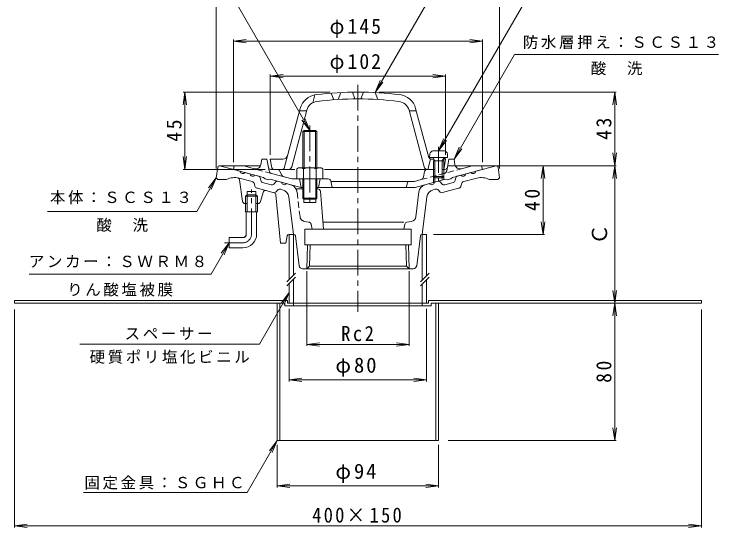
# Model space of a CAD drawing. Units: millimetres, scale not verified. Extents: x -245 to 216, y -347 to 363.
# Drawn here: x -239.5 to 180.4, y -175 to 123.7 of the extents above; entities that cross this region are included whole.
import ezdxf
from ezdxf.enums import TextEntityAlignment as Align

# ---------------------------------------------------------------- set-up
doc = ezdxf.new("R2010")
doc.units = ezdxf.units.MM
doc.header["$LTSCALE"] = 3
doc.linetypes.add('CHAIN1', pattern=[8, 5, -1, 1, -1])
doc.linetypes.add('DASHED1', pattern=[1.8, 1.2, -0.6])
for name, color, linetype, lineweight in [('0-0_通り芯', 3, 'Continuous', 9), ('0-1_躯体', 2, 'Continuous', 9), ('0-2_仕上', 6, 'Continuous', 9), ('0-3_建具', 4, 'Continuous', 9), ('0-4_その他', 7, 'Continuous', 9), ('0-5_寸法', 7, 'Continuous', 9), ('0-A', 2, 'Continuous', 9)]:
    doc.layers.add(name, color=color, linetype=linetype, lineweight=lineweight)
doc.styles.add('ＭＳ ゴシック', font='')
doc.styles.get('ＭＳ ゴシック').set_extended_font_data('MS Gothic')

msp = doc.modelspace()

# ---------------------------------------------------------------- linework, layer by layer
at = {"layer": '0-0_通り芯', "linetype": 'CHAIN1'}
msp.add_line((-39.466, 82.782), (-39.466, -49.465), dxfattribs=at)
at = {"layer": '0-0_通り芯'}
for p, q in [((-121.089, 34.79), (-121.966, 28.649)), ((-120.099, 35.649), (-96.13, 35.649)), ((-119.966, 35.649), (-108.11, 32.472)), ((17.198, 35.649), (41.151, 35.649)), ((41.034, 35.649), (29.179, 32.472)), ((-105.212, 31.695), (-102.315, 30.919)), ((-97.116, 29.526), (-99.417, 30.142)), ((18.184, 29.526), (20.485, 30.142)), ((26.281, 31.695), (23.383, 30.919)), ((-121.966, 28.649), (-120.966, 27.649)), ((-120.966, 27.649), (-115.966, 27.649)), ((-101.136, 26.462), (-108.66, 28.478)), ((-108.363, 27.45), (-106.622, 14.942)), ((-96.395, 28.76), (-96.032, 26.988)), ((-94.951, 25.84), (-89.981, 24.508)), ((-87.27, 26.315), (-88.47, 24.962)), ((-83.962, 26.001), (-86.263, 26.618)), ((-78.63, 24.573), (-81.064, 25.225)), ((-0.301, 24.573), (2.132, 25.225)), ((5.03, 26.001), (7.331, 26.618)), ((8.338, 26.315), (9.538, 24.962)), ((16.019, 25.84), (11.049, 24.508)), ((17.463, 28.76), (17.101, 26.988)), ((22.204, 26.462), (29.728, 28.478)), ((-99.456, 23.764), (-99.694, 24.931)), ((-97.945, 22.501), (-98.374, 22.616)), ((-88.281, 19.912), (-97.945, 22.501)), ((-87.117, 20.458), (-86.327, 21.349)), ((-83.313, 21.686), (-84.313, 21.954)), ((-70.866, 22.149), (-75.541, 22.149)), ((-70.866, 22.149), (-70.866, 14.149)), ((-64.066, 22.149), (-64.066, 14.149)), ((-62.848, 22.149), (-64.066, 22.149)), ((4.382, 21.686), (5.381, 21.954)), ((8.186, 20.458), (7.395, 21.349)), ((19.014, 22.501), (9.696, 20.005)), ((19.014, 22.501), (19.443, 22.616)), ((20.524, 23.764), (20.763, 24.931)), ((-103.992, 20.649), (-98.892, 20.649)), ((-103.992, 13.649), (-103.992, 20.649)), ((-98.892, 13.649), (-98.892, 20.649)), ((-94.729, 20.084), (-96.145, 14.763)), ((-87.176, 18.608), (-84.466, -9.351)), ((-79.645, 17.466), (-76.966, -4.351)), ((-61.353, 20.771), (-59.548, -1.351)), ((-5.748, 5.87), (-3.97, 20.352)), ((0.713, 17.466), (-1.966, -4.351)), ((-103.992, 13.649), (-105.136, 13.649)), ((-97.595, 13.649), (-98.892, 13.649)), ((-64.066, 14.149), (-70.866, 14.149)), ((-12.766, 2.82), (-59.548, 2.82)), ((-12.169, 1.635), (-12.766, -1.351)), ((-10.947, 2.82), (-8.228, 3.277)), ((-70.466, -10.351), (-70.466, -1.351)), ((-8.466, -1.351), (-70.466, -1.351)), ((-8.466, -10.351), (-8.466, -1.351)), ((-80.627, -5.155), (-81.466, -9.351)), ((-79.646, -4.351), (-76.966, -4.351)), ((-76.806, -4.351), (-76.966, -4.351)), ((-73.682, -22.595), (-75.814, -5.23)), ((-5.25, -22.595), (-3.118, -5.23)), ((-2.125, -4.351), (-1.966, -4.351)), ((-81.466, -9.351), (-84.466, -9.351)), ((-8.466, -10.351), (-70.466, -10.351)), ((-69.273, -24.351), (-68.835, -10.351)), ((-67.748, -22.873), (-67.356, -10.351)), ((-10.096, -10.351), (-9.659, -24.351)), ((-71.696, -24.351), (-7.235, -24.351)), ((-67.748, -22.873), (-69.273, -24.351)), ((-67.748, -22.873), (-11.184, -22.873))]:
    msp.add_line(p, q, dxfattribs=at)
at = {"layer": '0-0_通り芯', "color": 4, "linetype": 'CHAIN1'}
for p, q in [((-101.442, -4.208), (-101.442, 21.825)), ((-117.166, -9.208), (-106.442, -9.208))]:
    msp.add_line(p, q, dxfattribs=at)
at = {"layer": '0-0_通り芯', "color": 4}
for p, q in [((-103.992, 18.792), (-104.892, 17.892)), ((-104.892, 17.892), (-97.992, 17.892)), ((-104.892, 8.792), (-104.892, 17.892)), ((-98.892, 18.792), (-103.992, 18.792)), ((-103.992, 8.792), (-103.992, 18.792)), ((-98.892, 18.792), (-97.992, 17.892)), ((-98.892, 18.792), (-98.892, 8.792)), ((-97.992, 17.892), (-97.992, 8.792)), ((-104.892, 8.792), (-97.992, 8.792)), ((-104.442, -4.208), (-104.442, 8.792)), ((-98.442, -4.208), (-98.442, 8.792)), ((-106.442, -6.208), (-114.442, -6.208))]:
    msp.add_line(p, q, dxfattribs=at)
at = {"layer": '0-0_通り芯', "linetype": 'DASHED1'}
for p, q in [((-73.183, 5.87), (-74.962, 20.352)), ((-67.985, 2.82), (-70.703, 3.277)), ((-66.763, 1.635), (-66.166, -1.351))]:
    msp.add_line(p, q, dxfattribs=at)
at = {"layer": '0-0_通り芯'}
for points in [[(42.157, 34.79), (43.034, 28.649), (42.034, 27.649), (37.034, 27.649)], [(-11.575, -10.351), (-11.184, -22.873), (-9.659, -24.351)]]:
    msp.add_lwpolyline(points, dxfattribs=at)
at = {"layer": '0-0_通り芯', "color": 4}
msp.add_lwpolyline([(-106.442, -12.208), (-114.442, -12.208), (-114.442, -6.208)], dxfattribs=at)
at = {"layer": '0-0_通り芯'}
for centre, radius, start, end in [((-120.099, 34.649), 1, 90, 171.86909), ((41.167, 34.649), 1, 8.13091, 90), ((-106.5, 32.687), 1.625, 187.618, 322.3797), ((-100.704, 31.134), 1.625, 187.62059, 322.37891), ((-97.375, 28.56), 1, 11.56642, 75.00078), ((18.443, 28.56), 1, 104.99922, 168.43358), ((21.772, 31.134), 1.625, 217.62109, 352.37941), ((27.568, 32.687), 1.625, 217.6203, 352.382), ((-111.152, 17.758), 11, 76.91284, 115.95178), ((-109.849, 27.244), 1.5, 7.92386, 62.62251), ((-101.654, 24.53), 2, 11.56621, 75.0005), ((-94.563, 27.289), 1.5, 191.5649, 254.99991), ((-86.522, 25.652), 1, 75.00023, 138.43498), ((-82.351, 26.217), 1.625, 187.62059, 322.37891), ((3.42, 26.217), 1.625, 217.62109, 352.37941), ((7.59, 25.652), 1, 41.56502, 104.99977), ((15.631, 27.289), 1.5, 285.00009, 348.4351), ((22.722, 24.53), 2, 104.9995, 168.43379), ((32.22, 17.758), 11, 64.04822, 103.08716), ((-97.986, 24.065), 1.5, 191.56461, 254.99991), ((-93.279, 19.698), 1.5, 74.99988, 165.09225), ((-89.592, 25.957), 1.5, 254.99991, 318.43558), ((-84.831, 20.023), 2, 74.99948, 138.43507), ((-84.608, 16.857), 5, 7.00027, 74.99947), ((-79.924, 19.743), 5, 28.75665, 75.00073), ((-62.848, 20.649), 1.5, 4.66634, 90), ((0.993, 19.743), 5, 104.99927, 173.00015), ((5.676, 16.857), 5, 105.00053, 172.99973), ((5.899, 20.023), 2, 41.56493, 105.00052), ((10.661, 25.957), 1.5, 221.56442, 285.00009), ((19.054, 24.065), 1.5, 285.00009, 348.43539), ((-88.24, 21.454), 1.5, 255.00128, 318.43651), ((-88.669, 18.463), 1.5, 5.53722, 74.99988), ((9.308, 21.454), 1.5, 221.56349, 284.99872), ((-105.136, 15.149), 1.5, 187.92386, 270), ((-97.595, 15.149), 1.5, 270, 345.09244), ((-8.726, 6.236), 3, 279.54846, 353.00024), ((-10.698, 1.341), 1.5, 99.54802, 168.6902), ((-79.646, -5.351), 1, 90, 168.69006), ((-76.806, -5.351), 1, 6.99905, 90), ((-2.125, -5.351), 1, 90, 172.99896), ((-71.696, -22.351), 2, 187.00005, 270), ((-7.235, -22.351), 2, 270, 352.99995)]:
    msp.add_arc(centre, radius, start, end, dxfattribs=at)
at = {"layer": '0-0_通り芯', "linetype": 'DASHED1'}
for centre, radius, start, end in [((-79.924, 19.743), 5, 6.99985, 28.75665), ((-70.206, 6.236), 3, 186.99976, 260.45154), ((-68.234, 1.341), 1.5, 11.3098, 80.45198)]:
    msp.add_arc(centre, radius, start, end, dxfattribs=at)
at = {"layer": '0-0_通り芯', "color": 4}
for radius in [2, 8]:
    msp.add_arc((-106.442, -4.208), radius, 270, 0, dxfattribs=at)
at = {"layer": '0-0_通り芯', "color": 4, "linetype": 'CHAIN1'}
for radius in [2, 5]:
    msp.add_arc((-106.442, -4.208), radius, 270, 0, dxfattribs=at)
at = {"layer": '0-1_躯体', "color": 4, "linetype": 'CHAIN1'}
msp.add_line((-67.466, 59.149), (-67.466, 13.149), dxfattribs=at)
at = {"layer": '0-1_躯体', "color": 4}
for p, q in [((-71.466, 34.505), (-71.466, 55.472)), ((-70.789, 34.505), (-70.789, 56.149)), ((-64.142, 34.505), (-64.142, 56.149)), ((-63.466, 34.505), (-63.466, 55.472)), ((-74.966, 33.783), (-74.966, 28.005)), ((-73.089, 34.505), (-61.842, 34.505)), ((-71.213, 33.783), (-71.213, 28.005)), ((-63.719, 33.783), (-63.719, 28.005)), ((-59.966, 33.783), (-59.966, 28.005)), ((-74.966, 28.005), (-59.966, 28.005)), ((-71.542, 28.005), (-71.542, 16.825)), ((-70.866, 28.005), (-70.866, 15.292)), ((-64.066, 28.005), (-64.066, 15.292)), ((-63.389, 28.005), (-63.389, 16.825))]:
    msp.add_line(p, q, dxfattribs=at)
at = {"layer": '0-1_躯体'}
for p, q in [((-95.959, 36.286), (-95.466, 39.505)), ((-92.466, 39.505), (-95.466, 39.505)), ((-92.466, 39.505), (-91.198, 32.739)), ((12.639, 34.729), (13.534, 39.505)), ((13.534, 39.505), (16.534, 39.505)), ((17.027, 36.286), (16.534, 39.505)), ((-111.966, 33.505), (-111.466, 35.505)), ((-105.907, 35.505), (-111.466, 35.505)), ((-99.701, 33.842), (-105.907, 35.505)), ((20.769, 33.842), (26.975, 35.505)), ((26.975, 35.505), (32.534, 35.505)), ((33.034, 33.505), (32.534, 35.505)), ((-90.096, 33.505), (-86.394, 33.505)), ((-77.916, 28.005), (-89.75, 31.176)), ((-83.767, 30.097), (-85.052, 32.674)), ((-1.243, 29.137), (-0.686, 32.268)), ((5.404, 33.505), (0.791, 33.505)), ((4.534, 29.492), (4.534, 25.869)), ((11.165, 33.505), (9.687, 33.505)), ((-91.466, 27.494), (-90.466, 27.744)), ((-72.779, 23.005), (-90.466, 27.744)), ((-56.696, 28.005), (-77.916, 28.005)), ((-73.466, 28.005), (-72.466, 23.005)), ((-61.466, 28.005), (-62.466, 23.005)), ((-55.225, 26.799), (-54.466, 23.005)), ((-55.166, 26.505), (-6.614, 26.505)), ((-10.673, 25.78), (-11.466, 23.005)), ((-2.695, 27.555), (-6.614, 26.505)), ((-6.153, 23.005), (11.534, 27.744)), ((5.404, 28.505), (5.404, 26.102)), ((9.664, 28.505), (9.664, 27.243)), ((10.534, 29.375), (10.534, 27.476)), ((12.534, 27.494), (11.534, 27.744)), ((12.534, 27.494), (14.534, 28.03)), ((-71.542, 23.005), (-72.779, 23.005)), ((-6.153, 23.005), (-63.389, 23.005))]:
    msp.add_line(p, q, dxfattribs=at)
at = {"layer": '0-1_躯体', "linetype": 'DASHED1'}
for p, q in [((-89.75, 31.176), (-99.701, 33.842)), ((-2.695, 27.555), (20.769, 33.842)), ((12.639, 34.729), (12.266, 32.739))]:
    msp.add_line(p, q, dxfattribs=at)
at = {"layer": '0-1_躯体', "color": 4}
for points in [[(-63.466, 55.472), (-71.466, 55.472), (-70.789, 56.149), (-64.142, 56.149)], [(-63.389, 16.825), (-71.542, 16.825), (-70.866, 16.149), (-64.066, 16.149)]]:
    msp.add_lwpolyline(points, close=True, dxfattribs=at)
at = {"layer": '0-1_躯体'}
for points in [[(-91.466, 27.494), (-93.466, 28.03), (-94.466, 28.816), (-111.966, 33.505)], [(14.534, 28.03), (15.534, 28.816), (33.034, 33.505)]]:
    msp.add_lwpolyline(points, dxfattribs=at)
for centre, radius, start, end in [((-98.924, 36.74), 3, 254.99973, 351.29286), ((-90.096, 35.005), 1.5, 190.61534, 270), ((11.165, 35.005), 1.5, 270, 349.38435), ((19.993, 36.74), 3, 188.70714, 285.00027), ((-89.232, 33.108), 2, 190.61488, 255.0005), ((-86.394, 32.005), 1.5, 26.49033, 90), ((-82.425, 30.766), 1.5, 206.49033, 254.99988), ((0.791, 32.005), 1.5, 90, 169.91187), ((-56.696, 26.505), 1.5, 11.31021, 90), ((-9.712, 25.505), 1, 90, 164.05402), ((-3.212, 29.487), 2, 284.9995, 349.91257)]:
    msp.add_arc(centre, radius, start, end, dxfattribs=at)
at = {"layer": '0-1_躯体', "color": 4}
for centre, radius, start, end in [((-73.089, 31.705), 2.8, 47.92557, 132.07463), ((-67.466, 24.416), 10.089, 68.19786, 111.80214), ((-61.842, 31.705), 2.8, 47.92572, 132.07428)]:
    msp.add_arc(centre, radius, start, end, dxfattribs=at)
at = {"layer": '0-1_躯体', "linetype": 'DASHED1'}
msp.add_arc((10.3, 33.108), 2, 284.9995, 349.38512, dxfattribs=at)
at = {"layer": '0-2_仕上'}
for p, q in [((-64.466, 76.916), (-65.643, 72.332)), ((-54.966, 77.903), (-53.466, 74.004)), ((-49.466, 78.255), (-50.966, 74.167)), ((-42.716, 78.479), (-41.216, 74.497)), ((-36.216, 78.479), (-37.716, 74.497)), ((-29.466, 78.255), (-27.966, 74.167)), ((-82.375, 34.246), (-73.076, 68.949)), ((-78.035, 34.987), (-69.213, 67.914)), ((-69.213, 67.505), (-73.463, 67.505)), ((-0.897, 34.987), (-9.719, 67.914)), ((1.766, 40.505), (-5.855, 68.949)), ((-89.605, 34.341), (-90.466, 39.505)), ((-83.252, 39.505), (-90.466, 39.505)), ((2.784, 39.505), (1.284, 33.505)), ((1.766, 40.505), (2.284, 40.505)), ((2.784, 39.505), (1.784, 40.505)), ((2.784, 39.505), (4.842, 39.505)), ((10.226, 39.505), (11.534, 39.505)), ((10.674, 34.341), (11.534, 39.505)), ((11.534, 39.505), (10.697, 40.343)), ((-76.109, 33.505), (-88.631, 33.505)), ((4.534, 33.505), (-58.909, 33.505))]:
    msp.add_line(p, q, dxfattribs=at)
at = {"layer": '0-2_仕上', "linetype": 'CHAIN1'}
msp.add_line((-5.469, 67.505), (-9.719, 67.505), dxfattribs=at)
at = {"layer": '0-2_仕上', "color": 4, "linetype": 'CHAIN1'}
msp.add_line((7.534, 46.55), (7.534, 26.823), dxfattribs=at)
at = {"layer": '0-2_仕上', "color": 4}
for p, q in [((2.284, 40.505), (2.451, 42.408)), ((12.784, 40.505), (12.618, 42.408)), ((12.784, 40.505), (2.284, 40.505)), ((5.404, 38.505), (4.352, 40.377)), ((4.534, 38.505), (4.975, 39.269)), ((4.534, 38.505), (10.534, 38.505)), ((4.534, 38.505), (4.534, 29.375)), ((5.404, 38.505), (5.404, 28.505)), ((9.664, 38.505), (10.716, 40.377)), ((9.664, 38.505), (9.664, 28.505)), ((10.534, 38.505), (10.093, 39.269)), ((10.534, 38.505), (10.534, 29.375)), ((5.404, 28.505), (4.534, 29.375)), ((4.534, 29.375), (10.534, 29.375)), ((5.404, 28.505), (9.664, 28.505)), ((9.664, 28.505), (10.534, 29.375))]:
    msp.add_line(p, q, dxfattribs=at)
at = {"layer": '0-2_仕上'}
for centre, radius, start, end in [((-62.451, 66.102), 11, 96.98528, 164.99991), ((-39.466, -121.495), 200, 83.01469, 96.98531), ((-16.481, 66.102), 11, 15.00027, 83.01468), ((-62.451, 66.102), 7, 96.98532, 164.99976), ((-39.466, -121.495), 196, 83.01469, 96.98531), ((-16.481, 66.102), 7, 15.00024, 83.01468), ((-83.268, 42.505), 3, 270, 344.99979), ((-88.619, 34.505), 1, 189.46167, 270), ((-83.341, 34.505), 1, 270, 345.00154), ((-79.967, 35.505), 2, 270, 344.99974), ((1.035, 35.505), 2, 195.00026, 270), ((9.687, 34.505), 1, 327.89281, 350.53833)]:
    msp.add_arc(centre, radius, start, end, dxfattribs=at)
at = {"layer": '0-2_仕上', "color": 4}
for centre, radius, start, end in [((4.443, 42.234), 2, 96.33817, 175.00002), ((7.534, 14.405), 30, 83.6618, 96.3382), ((10.625, 42.234), 2, 4.99998, 83.66183), ((4.134, 40.255), 0.25, 29.32918, 90), ((10.934, 40.255), 0.25, 90, 150.67082)]:
    msp.add_arc(centre, radius, start, end, dxfattribs=at)
at = {"layer": '0-3_建具'}
for p, q in [((-79.466, -4.351), (-76.966, -4.351)), ((-79.466, -4.351), (-79.466, -30.616)), ((-76.966, -4.351), (-76.966, -28.116)), ((-1.966, -4.351), (0.534, -4.351)), ((-1.966, -4.351), (-1.966, -30.899)), ((0.534, -4.351), (0.534, -28.399)), ((-79.466, -32.928), (-79.466, -44.351)), ((-76.966, -30.428), (-76.966, -44.351)), ((-1.966, -33.211), (-1.966, -44.351)), ((0.534, -30.711), (0.534, -44.351)), ((0.534, -44.351), (-79.466, -44.351))]:
    msp.add_line(p, q, dxfattribs=at)
at = {"layer": '0-3_建具', "color": 7}
for p, q in [((-80.818, -31.968), (-75.817, -26.967)), ((-80.818, -34.28), (-75.817, -29.279)), ((-3.035, -31.968), (1.966, -26.967)), ((-3.035, -34.28), (1.966, -29.279))]:
    msp.add_line(p, q, dxfattribs=at)
at = {"layer": '0-4_その他'}
for p, q in [((-121.966, 129.579), (-121.966, 34.055)), ((43.034, 129.579), (43.034, 34.055)), ((-111.966, 108.219), (-104.53, 109.198)), ((33.034, 108.219), (25.598, 109.198)), ((-111.966, 109.119), (-111.966, 37.774)), ((-111.966, 108.219), (33.034, 108.219)), ((-111.966, 108.219), (-104.53, 107.24)), ((33.034, 108.219), (25.598, 107.24)), ((33.034, 109.119), (33.034, 37.774)), ((-90.466, 87.76), (-83.03, 88.739)), ((-90.466, 88.66), (-90.466, 41.959)), ((11.534, 87.76), (4.098, 88.739)), ((11.534, 88.66), (11.534, 41.959)), ((-90.466, 87.76), (11.534, 87.76)), ((-90.466, 87.76), (-83.03, 86.781)), ((11.534, 87.76), (4.098, 86.781)), ((-140.235, 78.505), (-141.214, 71.069)), ((-141.135, 78.505), (-55.587, 78.505)), ((-140.235, 33.505), (-140.235, 78.505)), ((-140.235, 78.505), (-139.256, 71.069)), ((110.923, 78.505), (-27.071, 78.505)), ((110.023, 78.505), (109.044, 71.069)), ((110.023, 35.649), (110.023, 78.505)), ((110.023, 78.505), (111.002, 71.069)), ((110.023, 35.649), (109.044, 43.084)), ((110.023, 35.649), (111.002, 43.084)), ((-140.235, 33.505), (-141.214, 40.941)), ((-140.235, 33.505), (-139.256, 40.941)), ((110.923, 35.649), (12.994, 35.649)), ((68.295, 35.649), (67.316, 28.213)), ((68.295, -4.351), (68.295, 35.649)), ((68.295, 35.649), (69.274, 28.213)), ((110.023, 35.649), (109.044, 28.213)), ((110.023, -44.351), (110.023, 35.649)), ((110.023, 35.649), (111.002, 28.213)), ((-141.135, 33.505), (-93.502, 33.505)), ((68.295, -4.351), (67.316, 3.084)), ((68.295, -4.351), (69.274, 3.084)), ((69.195, -4.351), (4.604, -4.351)), ((-69.273, -69.25), (-69.273, -25.646)), ((-9.659, -69.25), (-9.659, -25.646)), ((110.023, -44.351), (109.044, -36.916)), ((110.023, -44.351), (111.002, -36.916)), ((110.023, -44.351), (109.044, -51.787)), ((110.023, -124.351), (110.023, -44.351)), ((110.023, -44.351), (111.002, -51.787)), ((-239.466, -174.878), (-239.466, -47.944)), ((-79.466, -89.902), (-79.466, -47.698)), ((0.534, -89.902), (0.534, -47.698)), ((160.534, -174.878), (160.534, -47.944)), ((-69.273, -68.35), (-61.837, -67.371)), ((-69.273, -68.35), (-9.659, -68.35)), ((-69.273, -68.35), (-61.837, -69.329)), ((-9.659, -68.35), (-17.095, -67.371)), ((-9.659, -68.35), (-17.095, -69.329)), ((-79.466, -89.002), (-72.03, -88.023)), ((0.534, -89.002), (-6.902, -88.023)), ((-79.466, -89.002), (0.534, -89.002)), ((-79.466, -89.002), (-72.03, -89.981)), ((0.534, -89.002), (-6.902, -89.981)), ((110.023, -124.351), (109.044, -116.916)), ((110.023, -124.351), (111.002, -116.916)), ((110.923, -124.351), (12.994, -124.351)), ((-86.466, -151.652), (-86.466, -126.844)), ((7.534, -151.652), (7.534, -126.844)), ((-86.466, -150.752), (-79.03, -149.774)), ((-86.466, -150.752), (7.534, -150.752)), ((-86.466, -150.752), (-79.03, -151.731)), ((7.534, -150.752), (0.098, -149.774)), ((7.534, -150.752), (0.098, -151.731)), ((-239.466, -173.978), (-232.03, -172.999)), ((-239.466, -173.978), (160.534, -173.978)), ((-239.466, -173.978), (-232.03, -174.957)), ((160.534, -173.978), (153.098, -172.999)), ((160.534, -173.978), (153.098, -174.957))]:
    msp.add_line(p, q, dxfattribs=at)
at = {"layer": '0-5_寸法'}
for p, q in [((-67.466, 56.149), (-129.709, 163.958)), ((-29.466, 78.255), (-26.596, 85.184)), ((-29.466, 78.255), (-24.9, 84.205)), ((-67.466, 56.149), (-70.336, 63.078)), ((-67.466, 56.149), (-72.032, 62.099)), ((7.534, 44.405), (10.404, 51.334)), ((7.534, 44.405), (12.1, 50.355)), ((16.534, 39.505), (19.404, 46.434)), ((16.534, 39.505), (21.1, 45.455)), ((-121.966, 28.649), (-133.307, 9.005)), ((-121.966, 28.649), (-126.532, 22.698)), ((-121.966, 28.649), (-124.836, 21.719)), ((-133.307, 9.005), (-220.178, 9.005)), ((-114.442, -9.208), (-124.995, -27.485)), ((-114.442, -9.208), (-119.008, -15.158)), ((-114.442, -9.208), (-117.312, -16.137)), ((-124.995, -27.485), (-230.974, -27.485)), ((-79.466, -38.232), (-96.786, -68.232)), ((-79.466, -38.232), (-84.032, -44.182)), ((-79.466, -38.232), (-82.336, -45.161)), ((-96.786, -68.232), (-201.299, -68.232)), ((-86.466, -124.351), (-103.936, -154.611)), ((-86.466, -124.351), (-91.032, -130.302)), ((-86.466, -124.351), (-89.336, -131.281)), ((-103.936, -154.611), (-199.158, -154.611))]:
    msp.add_line(p, q, dxfattribs=at)
for points in [[(-29.466, 78.255), (26.228, 174.72), (153.145, 174.72)], [(7.534, 44.405), (61.171, 137.307), (180.417, 137.307)], [(16.534, 39.505), (51.641, 100.311), (170.561, 100.311)]]:
    msp.add_lwpolyline(points, dxfattribs=at)
at = {"layer": '0-A'}
for p, q in [((-80.466, -42.751), (-239.466, -42.751)), ((-239.466, -44.351), (-239.466, -42.751)), ((-82.066, -44.351), (-239.466, -44.351)), ((-84.866, -44.351), (-84.866, -124.351)), ((-82.066, -44.351), (-82.066, -45.951)), ((3.134, -45.951), (-82.066, -45.951)), ((-80.466, -42.751), (-80.466, -44.351)), ((-76.966, -44.351), (-80.466, -44.351)), ((-76.966, -44.351), (-76.966, -45.951)), ((-1.966, -44.351), (-1.966, -45.951)), ((-1.966, -44.351), (1.534, -44.351)), ((1.534, -42.751), (1.534, -44.351)), ((1.534, -42.751), (160.534, -42.751)), ((3.134, -44.351), (3.134, -45.951)), ((3.134, -44.351), (160.534, -44.351)), ((5.934, -44.351), (5.934, -124.351)), ((160.534, -44.351), (160.534, -42.751))]:
    msp.add_line(p, q, dxfattribs=at)
for points in [[(-86.466, -44.351), (-86.466, -124.351), (-39.466, -124.351)], [(7.534, -44.351), (7.534, -124.351), (-39.466, -124.351)]]:
    msp.add_lwpolyline(points, dxfattribs=at)

# ---------------------------------------------------------------- texts
at = {"layer": '0-4_その他', "color": 2, "style": 'ＭＳ ゴシック'}
msp.add_text('Ｃ', height=8.798, rotation=90, dxfattribs=at).set_placement((108.223, -10.351), align=Align.BOTTOM_LEFT)
at = {"layer": '0-4_その他', "color": 2, "char_height": 8.798, "attachment_point": 7, "style": 'ＭＳ ゴシック'}
for s, insert in [('\\T1.21;\\W0.95;φ145', (-55.966, 110.019)), ('\\T1.21;\\W0.95;φ102', (-55.966, 89.56)), ('\\T1.27;\\W0.9;Rc2', (-49.216, -66.55)), ('\\T1.19;φ80', (-52.591, -87.202)), ('\\T1.19;φ94', (-52.591, -148.952)), ('\\T1.24;\\W0.9;400×150', (-66.091, -172.178))]:
    msp.add_mtext(s, dxfattribs=dict(at, insert=insert))
at = {"layer": '0-4_その他', "color": 2, "char_height": 8.798, "attachment_point": 7, "rotation": 90, "style": 'ＭＳ ゴシック'}
for s, insert in [('\\T1.27;\\W0.95;45', (-142.035, 49.63)), ('\\T1.27;\\W0.95;43', (108.223, 50.702)), ('\\T1.27;\\W0.95;40', (66.495, 9.274)), ('\\T1.27;\\W0.95;80', (108.223, -90.726))]:
    msp.add_mtext(s, dxfattribs=dict(at, insert=insert))
at = {"layer": '0-5_寸法', "char_height": 6.598, "attachment_point": 7, "style": 'ＭＳ ゴシック'}
for s, insert in [('\\T1.17;防水層押え：ＳＣＳ１３', (56.561, 103.523)), ('\\T1.17;酸\u3000洗', (96.101, 88.321)), ('\\T1.17;本体：ＳＣＳ１３', (-218.811, 13.23)), ('\\T1.17;酸\u3000洗', (-191.743, -2.886)), ('\\T1.17;アンカー：ＳＷＲＭ８', (-231.033, -23.678)), ('\\T1.17;りん酸塩被膜', (-208.734, -40.527)), ('\\T1.17;スペーサー', (-175.272, -65.762)), ('\\T1.17;硬質ポリ塩化ビニル', (-195.693, -79.657)), ('\\T1.17;固定金具：ＳＧＨＣ', (-198.71, -152.843))]:
    msp.add_mtext(s, dxfattribs=dict(at, insert=insert))

doc.saveas('drawing.dxf')
